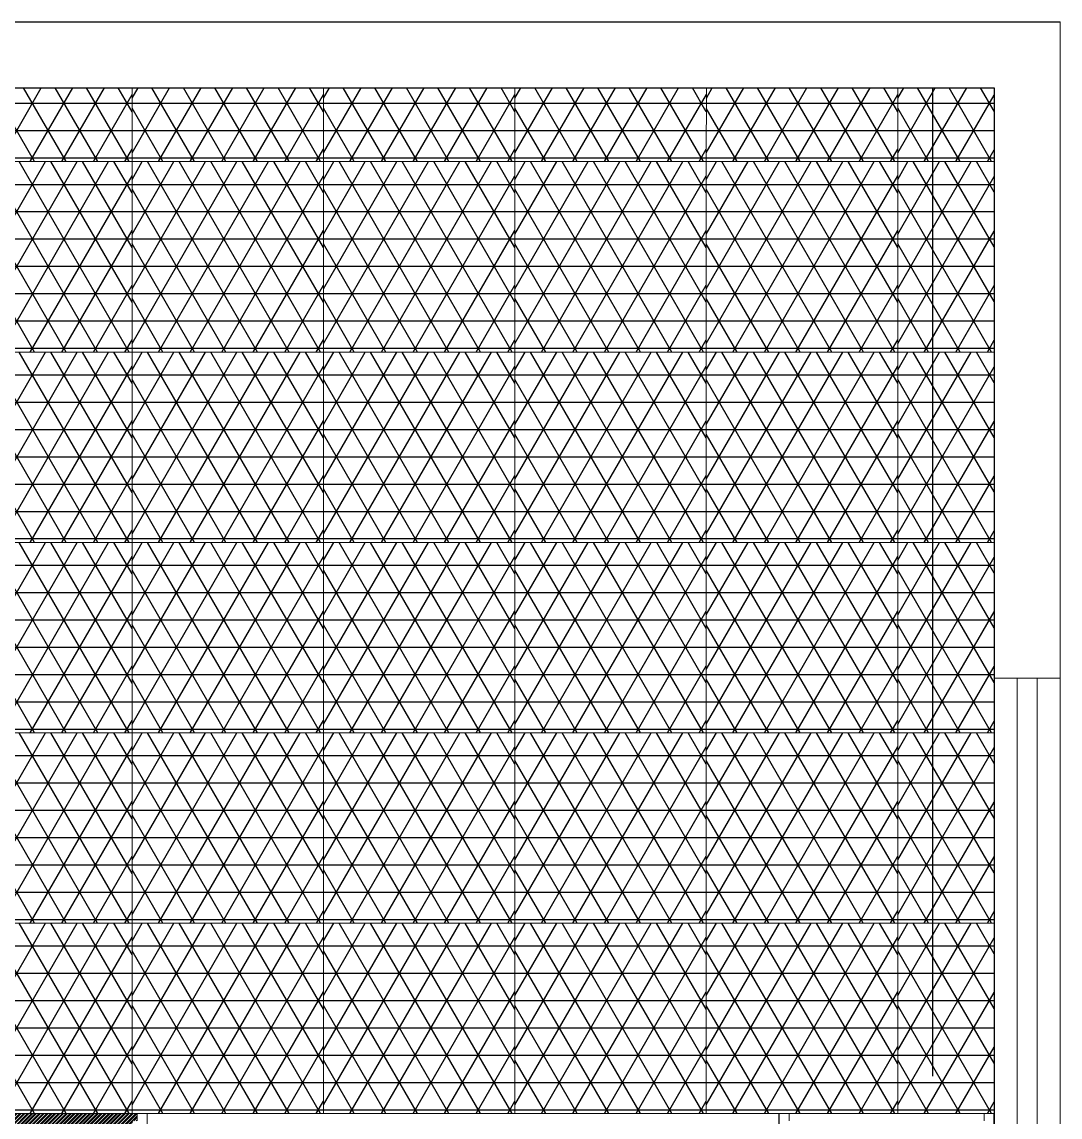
# Model space of a CAD drawing. Header units: millimetres. Extents: x 86441 to 190201, y 16532 to 98188.
# Drawn here: x 164845 to 168464, y 71705 to 75523 of the extents above; entities that cross this region are included whole.
import ezdxf

# ---------------------------------------------------------------- set-up
doc = ezdxf.new("R2010")
doc.units = ezdxf.units.MM
doc.header["$LTSCALE"] = 0.1
doc.layers.add('WINDOW', color=5, linetype='Continuous', lineweight=0)

msp = doc.modelspace()

# ---------------------------------------------------------------- hatches: boundary and pattern name
at = {"true_color": 0x004a5e, "transparency": 33554636}
h = msp.add_hatch(dxfattribs=at)
h.set_pattern_fill('NET3', color=138, scale=30)
h.set_pattern_definition([(0, (52916.28, 62285.275), (0, 95.25), []), (60, (52916.28, 62285.275), (-82.48892, 47.625), []), (120, (52916.28, 62285.275), (-82.48892, -47.625), [])])
h.paths.add_polyline_path([(165228.8, 75293), (164561.5, 75293), (164561.2, 75035.8), (165228.6, 75035.8)])
h = msp.add_hatch(dxfattribs=at)
h.set_pattern_fill('NET3', color=138, scale=30)
h.set_pattern_definition([(0, (53583.59, 62285.275), (0, 95.25), []), (60, (53583.59, 62285.275), (-82.48892, 47.625), []), (120, (53583.59, 62285.275), (-82.48892, -47.625), [])])
h.paths.add_polyline_path([(165896.1, 75293), (165228.8, 75293), (165228.6, 75035.8), (165895.9, 75035.8)])
h = msp.add_hatch(dxfattribs=at)
h.set_pattern_fill('NET3', color=138, scale=30)
h.set_pattern_definition([(0, (54250.89, 62285.275), (0, 95.25), []), (60, (54250.89, 62285.275), (-82.48892, 47.625), []), (120, (54250.89, 62285.275), (-82.48892, -47.625), [])])
h.paths.add_polyline_path([(166563.4, 75293), (165896.1, 75293), (165895.9, 75035.8), (166563.2, 75035.8)])
h = msp.add_hatch(dxfattribs=at)
h.set_pattern_fill('NET3', color=138, scale=30)
h.set_pattern_definition([(0, (54918.2, 62285.275), (0, 95.25), []), (60, (54918.2, 62285.275), (-82.48892, 47.625), []), (120, (54918.2, 62285.275), (-82.48892, -47.625), [])])
h.paths.add_polyline_path([(167230.7, 75293), (166563.4, 75293), (166563.2, 75035.8), (167230.5, 75035.8)])
h = msp.add_hatch(dxfattribs=at)
h.set_pattern_fill('NET3', color=138, scale=30)
h.set_pattern_definition([(0, (55585.51, 62285.275), (0, 95.25), []), (60, (55585.51, 62285.275), (-82.48892, 47.625), []), (120, (55585.51, 62285.275), (-82.48892, -47.625), [])])
h.paths.add_polyline_path([(167898, 75293), (167230.7, 75293), (167230.5, 75035.8), (167897.8, 75035.8)])
h = msp.add_hatch(dxfattribs=at)
h.set_pattern_fill('NET3', color=138, scale=30)
h.set_pattern_definition([(0, (56252.82, 62285.275), (0, 95.25), []), (60, (56252.82, 62285.275), (-82.48892, 47.625), []), (120, (56252.82, 62285.275), (-82.48892, -47.625), [])])
h.paths.add_polyline_path([(168234, 75293), (167898, 75293), (167897.8, 75035.8), (168233.8, 75035.8)])
at = {"true_color": 0x004a5e, "transparency": 33554534}
h = msp.add_hatch(dxfattribs=at)
h.set_pattern_fill('NET3', color=138, scale=30)
h.set_pattern_definition([(0, (52916.28, 61621.63), (0, 95.25), []), (60, (52916.28, 61621.63), (-82.48892, 47.625), []), (120, (52916.28, 61621.63), (-82.48892, -47.625), [])])
h.paths.add_polyline_path([(165228.6, 75035.8), (164561.2, 75035.8), (164561.2, 74372.2), (165228.6, 74372.2)])
h = msp.add_hatch(dxfattribs=at)
h.set_pattern_fill('NET3', color=138, scale=30)
h.set_pattern_definition([(0, (53583.59, 61621.63), (0, 95.25), []), (60, (53583.59, 61621.63), (-82.48892, 47.625), []), (120, (53583.59, 61621.63), (-82.48892, -47.625), [])])
h.paths.add_polyline_path([(165895.9, 75035.8), (165228.6, 75035.8), (165228.6, 74372.2), (165895.9, 74372.2)])
h = msp.add_hatch(dxfattribs=at)
h.set_pattern_fill('NET3', color=138, scale=30)
h.set_pattern_definition([(0, (54250.89, 61621.63), (0, 95.25), []), (60, (54250.89, 61621.63), (-82.48892, 47.625), []), (120, (54250.89, 61621.63), (-82.48892, -47.625), [])])
h.paths.add_polyline_path([(166563.2, 75035.8), (165895.9, 75035.8), (165895.9, 74372.2), (166563.2, 74372.2)])
h = msp.add_hatch(dxfattribs=at)
h.set_pattern_fill('NET3', color=138, scale=30)
h.set_pattern_definition([(0, (54918.2, 61621.63), (0, 95.25), []), (60, (54918.2, 61621.63), (-82.48892, 47.625), []), (120, (54918.2, 61621.63), (-82.48892, -47.625), [])])
h.paths.add_polyline_path([(167230.5, 75035.8), (166563.2, 75035.8), (166563.2, 74372.2), (167230.5, 74372.2)])
h = msp.add_hatch(dxfattribs=at)
h.set_pattern_fill('NET3', color=138, scale=30)
h.set_pattern_definition([(0, (55585.51, 61621.63), (0, 95.25), []), (60, (55585.51, 61621.63), (-82.48892, 47.625), []), (120, (55585.51, 61621.63), (-82.48892, -47.625), [])])
h.paths.add_polyline_path([(167897.8, 75035.8), (167230.5, 75035.8), (167230.5, 74372.2), (167897.8, 74372.2)])
h = msp.add_hatch(dxfattribs=at)
h.set_pattern_fill('NET3', color=138, scale=30)
h.set_pattern_definition([(0, (56252.82, 61621.63), (0, 95.25), []), (60, (56252.82, 61621.63), (-82.48892, 47.625), []), (120, (56252.82, 61621.63), (-82.48892, -47.625), [])])
h.paths.add_polyline_path([(168233.9, 75035.8), (167897.8, 75035.8), (167897.8, 74372.2), (168233.9, 74372.2)])
at = {"true_color": 0x004a5e, "transparency": 33554636}
h = msp.add_hatch(dxfattribs=at)
h.set_pattern_fill('NET3', color=138, scale=30)
h.set_pattern_definition([(0, (52916.28, 60957.99), (0, 95.25), []), (60, (52916.28, 60957.99), (-82.48892, 47.625), []), (120, (52916.28, 60957.99), (-82.48892, -47.625), [])])
h.paths.add_polyline_path([(165228.6, 74372.2), (164561.2, 74372.2), (164561.2, 73708.5), (165228.6, 73708.5)])
h = msp.add_hatch(dxfattribs=at)
h.set_pattern_fill('NET3', color=138, scale=30)
h.set_pattern_definition([(0, (53583.59, 60957.99), (0, 95.25), []), (60, (53583.59, 60957.99), (-82.48892, 47.625), []), (120, (53583.59, 60957.99), (-82.48892, -47.625), [])])
h.paths.add_polyline_path([(165895.9, 74372.2), (165228.6, 74372.2), (165228.6, 73708.5), (165895.9, 73708.5)])
h = msp.add_hatch(dxfattribs=at)
h.set_pattern_fill('NET3', color=138, scale=30)
h.set_pattern_definition([(0, (54250.89, 60957.99), (0, 95.25), []), (60, (54250.89, 60957.99), (-82.48892, 47.625), []), (120, (54250.89, 60957.99), (-82.48892, -47.625), [])])
h.paths.add_polyline_path([(166563.2, 74372.2), (165895.9, 74372.2), (165895.9, 73708.5), (166563.2, 73708.5)])
h = msp.add_hatch(dxfattribs=at)
h.set_pattern_fill('NET3', color=138, scale=30)
h.set_pattern_definition([(0, (54918.2, 60957.99), (0, 95.25), []), (60, (54918.2, 60957.99), (-82.48892, 47.625), []), (120, (54918.2, 60957.99), (-82.48892, -47.625), [])])
h.paths.add_polyline_path([(167230.5, 74372.2), (166563.2, 74372.2), (166563.2, 73708.5), (167230.5, 73708.5)])
h = msp.add_hatch(dxfattribs=at)
h.set_pattern_fill('NET3', color=138, scale=30)
h.set_pattern_definition([(0, (55585.51, 60957.99), (0, 95.25), []), (60, (55585.51, 60957.99), (-82.48892, 47.625), []), (120, (55585.51, 60957.99), (-82.48892, -47.625), [])])
h.paths.add_polyline_path([(167897.8, 74372.2), (167230.5, 74372.2), (167230.5, 73708.5), (167897.8, 73708.5)])
h = msp.add_hatch(dxfattribs=at)
h.set_pattern_fill('NET3', color=138, scale=30)
h.set_pattern_definition([(0, (56252.82, 60957.99), (0, 95.25), []), (60, (56252.82, 60957.99), (-82.48892, 47.625), []), (120, (56252.82, 60957.99), (-82.48892, -47.625), [])])
h.paths.add_polyline_path([(168233.9, 74372.2), (167897.8, 74372.2), (167897.8, 73708.5), (168233.9, 73708.5)])
at = {"true_color": 0x004a5e, "transparency": 33554534}
h = msp.add_hatch(dxfattribs=at)
h.set_pattern_fill('NET3', color=138, scale=30)
h.set_pattern_definition([(0, (52916.28, 60294.34), (0, 95.25), []), (60, (52916.28, 60294.34), (-82.48892, 47.625), []), (120, (52916.28, 60294.34), (-82.48892, -47.625), [])])
h.paths.add_polyline_path([(165228.6, 73708.5), (164561.2, 73708.5), (164561.2, 73044.9), (165228.6, 73044.9)])
h = msp.add_hatch(dxfattribs=at)
h.set_pattern_fill('NET3', color=138, scale=30)
h.set_pattern_definition([(0, (53583.59, 60294.34), (0, 95.25), []), (60, (53583.59, 60294.34), (-82.48892, 47.625), []), (120, (53583.59, 60294.34), (-82.48892, -47.625), [])])
h.paths.add_polyline_path([(165895.9, 73708.5), (165228.6, 73708.5), (165228.6, 73044.9), (165895.9, 73044.9)])
h = msp.add_hatch(dxfattribs=at)
h.set_pattern_fill('NET3', color=138, scale=30)
h.set_pattern_definition([(0, (54250.89, 60294.34), (0, 95.25), []), (60, (54250.89, 60294.34), (-82.48892, 47.625), []), (120, (54250.89, 60294.34), (-82.48892, -47.625), [])])
h.paths.add_polyline_path([(166563.2, 73708.5), (165895.9, 73708.5), (165895.9, 73044.9), (166563.2, 73044.9)])
h = msp.add_hatch(dxfattribs=at)
h.set_pattern_fill('NET3', color=138, scale=30)
h.set_pattern_definition([(0, (54918.2, 60294.34), (0, 95.25), []), (60, (54918.2, 60294.34), (-82.48892, 47.625), []), (120, (54918.2, 60294.34), (-82.48892, -47.625), [])])
h.paths.add_polyline_path([(167230.5, 73708.5), (166563.2, 73708.5), (166563.2, 73044.9), (167230.5, 73044.9)])
h = msp.add_hatch(dxfattribs=at)
h.set_pattern_fill('NET3', color=138, scale=30)
h.set_pattern_definition([(0, (55585.51, 60294.34), (0, 95.25), []), (60, (55585.51, 60294.34), (-82.48892, 47.625), []), (120, (55585.51, 60294.34), (-82.48892, -47.625), [])])
h.paths.add_polyline_path([(167897.8, 73708.5), (167230.5, 73708.5), (167230.5, 73044.9), (167897.8, 73044.9)])
at = {"true_color": 0x004a5e, "transparency": 33554636}
h = msp.add_hatch(dxfattribs=at)
h.set_pattern_fill('NET3', color=138, scale=30)
h.set_pattern_definition([(0, (56252.82, 60294.34), (0, 95.25), []), (60, (56252.82, 60294.34), (-82.48892, 47.625), []), (120, (56252.82, 60294.34), (-82.48892, -47.625), [])])
h.paths.add_polyline_path([(168233.9, 73708.5), (167897.8, 73708.5), (167897.8, 73044.9), (168233.9, 73044.9)])
h = msp.add_hatch(dxfattribs=at)
h.set_pattern_fill('NET3', color=138, scale=30)
h.set_pattern_definition([(0, (52916.28, 59630.7), (0, 95.25), []), (60, (52916.28, 59630.7), (-82.48892, 47.625), []), (120, (52916.28, 59630.7), (-82.48892, -47.625), [])])
h.paths.add_polyline_path([(165228.6, 73044.9), (164561.2, 73044.9), (164561.2, 72381.3), (165228.6, 72381.3)])
h = msp.add_hatch(dxfattribs=at)
h.set_pattern_fill('NET3', color=138, scale=30)
h.set_pattern_definition([(0, (53583.59, 59630.7), (0, 95.25), []), (60, (53583.59, 59630.7), (-82.48892, 47.625), []), (120, (53583.59, 59630.7), (-82.48892, -47.625), [])])
h.paths.add_polyline_path([(165895.9, 73044.9), (165228.6, 73044.9), (165228.6, 72381.3), (165895.9, 72381.3)])
h = msp.add_hatch(dxfattribs=at)
h.set_pattern_fill('NET3', color=138, scale=30)
h.set_pattern_definition([(0, (54250.89, 59630.7), (0, 95.25), []), (60, (54250.89, 59630.7), (-82.48892, 47.625), []), (120, (54250.89, 59630.7), (-82.48892, -47.625), [])])
h.paths.add_polyline_path([(166563.2, 73044.9), (165895.9, 73044.9), (165895.9, 72381.3), (166563.2, 72381.3)])
h = msp.add_hatch(dxfattribs=at)
h.set_pattern_fill('NET3', color=138, scale=30)
h.set_pattern_definition([(0, (54918.2, 59630.7), (0, 95.25), []), (60, (54918.2, 59630.7), (-82.48892, 47.625), []), (120, (54918.2, 59630.7), (-82.48892, -47.625), [])])
h.paths.add_polyline_path([(167230.5, 73044.9), (166563.2, 73044.9), (166563.2, 72381.3), (167230.5, 72381.3)])
h = msp.add_hatch(dxfattribs=at)
h.set_pattern_fill('NET3', color=138, scale=30)
h.set_pattern_definition([(0, (55585.51, 59630.7), (0, 95.25), []), (60, (55585.51, 59630.7), (-82.48892, 47.625), []), (120, (55585.51, 59630.7), (-82.48892, -47.625), [])])
h.paths.add_polyline_path([(167897.8, 73044.9), (167230.5, 73044.9), (167230.5, 72381.3), (167897.8, 72381.3)])
h = msp.add_hatch(dxfattribs=at)
h.set_pattern_fill('NET3', color=138, scale=30)
h.set_pattern_definition([(0, (56252.82, 59630.7), (0, 95.25), []), (60, (56252.82, 59630.7), (-82.48892, 47.625), []), (120, (56252.82, 59630.7), (-82.48892, -47.625), [])])
h.paths.add_polyline_path([(168233.9, 73044.9), (167897.8, 73044.9), (167897.8, 72381.3), (168233.9, 72381.3)])
at = {"true_color": 0x004a5e, "transparency": 33554534}
h = msp.add_hatch(dxfattribs=at)
h.set_pattern_fill('NET3', color=138, scale=30)
h.set_pattern_definition([(0, (52916.28, 58967.06), (0, 95.25), []), (60, (52916.28, 58967.06), (-82.48892, 47.625), []), (120, (52916.28, 58967.06), (-82.48892, -47.625), [])])
h.paths.add_polyline_path([(165228.6, 72381.3), (164561.2, 72381.3), (164561.2, 71717.6), (165228.6, 71717.6)])
h = msp.add_hatch(dxfattribs=at)
h.set_pattern_fill('NET3', color=138, scale=30)
h.set_pattern_definition([(0, (53583.59, 58967.06), (0, 95.25), []), (60, (53583.59, 58967.06), (-82.48892, 47.625), []), (120, (53583.59, 58967.06), (-82.48892, -47.625), [])])
h.paths.add_polyline_path([(165895.9, 72381.3), (165228.6, 72381.3), (165228.6, 71717.6), (165895.9, 71717.6)])
h = msp.add_hatch(dxfattribs=at)
h.set_pattern_fill('NET3', color=138, scale=30)
h.set_pattern_definition([(0, (54250.89, 58967.06), (0, 95.25), []), (60, (54250.89, 58967.06), (-82.48892, 47.625), []), (120, (54250.89, 58967.06), (-82.48892, -47.625), [])])
h.paths.add_polyline_path([(166563.2, 72381.3), (165895.9, 72381.3), (165895.9, 71717.6), (166563.2, 71717.6)])
h = msp.add_hatch(dxfattribs=at)
h.set_pattern_fill('NET3', color=138, scale=30)
h.set_pattern_definition([(0, (54918.2, 58967.06), (0, 95.25), []), (60, (54918.2, 58967.06), (-82.48892, 47.625), []), (120, (54918.2, 58967.06), (-82.48892, -47.625), [])])
h.paths.add_polyline_path([(167230.5, 72381.3), (166563.2, 72381.3), (166563.2, 71717.6), (167230.5, 71717.6)])
at = {"true_color": 0x004a5e, "transparency": 33554636}
h = msp.add_hatch(dxfattribs=at)
h.set_pattern_fill('NET3', color=138, scale=30)
h.set_pattern_definition([(0, (55585.51, 58967.06), (0, 95.25), []), (60, (55585.51, 58967.06), (-82.48892, 47.625), []), (120, (55585.51, 58967.06), (-82.48892, -47.625), [])])
h.paths.add_polyline_path([(167897.8, 72381.3), (167230.5, 72381.3), (167230.5, 71717.6), (167897.8, 71717.6)])
h = msp.add_hatch(dxfattribs=at)
h.set_pattern_fill('NET3', color=138, scale=30)
h.set_pattern_definition([(0, (56252.82, 58967.06), (0, 95.25), []), (60, (56252.82, 58967.06), (-82.48892, 47.625), []), (120, (56252.82, 58967.06), (-82.48892, -47.625), [])])
h.paths.add_polyline_path([(168233.9, 72381.3), (167897.8, 72381.3), (167897.8, 71717.6), (168233.9, 71717.6)])
at = {"true_color": 0x939598, "transparency": 33554687}
h = msp.add_hatch(dxfattribs=at)
h.set_pattern_fill('ANSI32', color=252)
h.set_pattern_definition([(45, (57119.066, 38086.316), (-6.7351921, 6.7351921), []), (45, (57123.556, 38086.316), (-6.7351921, 6.7351921), [])])
h.paths.add_polyline_path([(165281.9, 71642.6), (165246.9, 71642.6), (165246.9, 71667.6), (165231.9, 71667.6), (165231.9, 71692.6), (165246.9, 71692.6), (165246.9, 71717.6), (165228.6, 71717.6), (164566.9, 71717.6), (164566.9, 71692.6), (164581.9, 71692.6), (164581.9, 71667.6), (164566.9, 71667.6), (164566.9, 71642.6), (164531.9, 71642.6), (163818.9, 71642.6), (163516.9, 71642.6), (163516.9, 70050), (164681.9, 70050), (164681.9, 69748), (163516.9, 69748), (163516.9, 69503), (163516.9, 68748), (163516.9, 68648), (163516.9, 67104), (163818.9, 67104), (164566.9, 67104), (164566.9, 67079), (164581.9, 67079), (164581.9, 67049), (165228.6, 67049), (165231.9, 67049), (165231.9, 67079), (165246.9, 67079), (165246.9, 67104), (165281.9, 67104)])

# ---------------------------------------------------------------- linework, layer by layer
at = {"color": 18, "lineweight": 5, "true_color": 0x000000, "transparency": 33554687}
for p, q in [((163818.9, 75523), (168233.9, 75523)), ((168233.9, 75523), (168463.9, 75523)), ((168463.9, 75523), (168463.9, 66618)), ((168233.9, 75293), (163818.9, 75293)), ((168233.9, 71793), (168233.9, 75293))]:
    msp.add_line(p, q, dxfattribs=at)
at = {"color": 18, "true_color": 0x000000, "transparency": 33554687}
for p, q in [((163818.9, 75523), (168463.9, 75523)), ((163818.9, 75293), (168234, 75293)), ((168234, 75293), (168234, 66388))]:
    msp.add_line(p, q, dxfattribs=at)
at = {"color": 18, "lineweight": 0, "true_color": 0x000000, "transparency": 33554687}
msp.add_line((168463.9, 75523), (168463.9, 66618), dxfattribs=at)
at = {"transparency": 33554687}
for p, q in [((163818.9, 75293), (168233.9, 75293)), ((167483.9, 71717.6), (167483.9, 71642.6)), ((168233.9, 71642.6), (168233.9, 71717.6))]:
    msp.add_line(p, q, dxfattribs=at)
at = {"color": 37, "lineweight": 0, "true_color": 0x725934, "transparency": 33554687}
for p, q in [((163893.9, 75293), (168233.9, 75293)), ((168233.9, 75293), (168233.9, 72893)), ((168233.9, 74093), (168233.9, 75293)), ((168233.9, 72893), (168233.9, 71717.6))]:
    msp.add_line(p, q, dxfattribs=at)
at = {"color": 7, "lineweight": 5, "true_color": 0xffffff, "transparency": 33554687}
for p, q in [((166293.9, 75293), (166293.9, 75293)), ((165246.9, 71717.6), (165246.9, 71717.6)), ((165281.9, 71717.6), (165246.9, 71717.6)), ((167518.9, 71717.6), (165281.9, 71717.6)), ((167483.9, 71717.6), (167518.9, 71717.6)), ((168233.9, 71717.6), (168198.9, 71717.6)), ((168233.9, 71717.6), (168198.9, 71717.6))]:
    msp.add_line(p, q, dxfattribs=at)
at = {"color": 251, "true_color": 0x696969, "transparency": 33554687}
msp.add_line((168018.9, 75293), (168018.9, 71848), dxfattribs=at)
at = {"color": 25, "lineweight": 0, "transparency": 33554687}
for p, q in [((165246.9, 71717.6), (165246.9, 71692.6)), ((165281.9, 71717.6), (165246.9, 71717.6)), ((165281.9, 71717.6), (165281.9, 71642.6)), ((165281.9, 71717.6), (165281.9, 71642.6)), ((165281.9, 71717.6), (165281.9, 71642.6)), ((167483.9, 71642.6), (167483.9, 71717.6)), ((167483.9, 71717.6), (167518.9, 71717.6)), ((167518.9, 71717.6), (167518.9, 71692.6)), ((168198.9, 71717.6), (168198.9, 71692.6)), ((168198.9, 71717.6), (168233.9, 71717.6))]:
    msp.add_line(p, q, dxfattribs=at)
at = {"color": 25, "lineweight": 9, "transparency": 33554687}
for p, q in [((165281.9, 71717.6), (165281.9, 67029)), ((165281.9, 71717.6), (167483.9, 71717.6)), ((167518.9, 71717.6), (168198.9, 71717.6))]:
    msp.add_line(p, q, dxfattribs=at)
at = {"color": 18, "lineweight": 0, "true_color": 0x000000, "transparency": 33554687}
for points in [[(164561.2, 75035.8), (165228.6, 75035.8), (165228.8, 75293), (164561.5, 75293)], [(165228.6, 75035.8), (165895.9, 75035.8), (165896.1, 75293), (165228.8, 75293)], [(165895.9, 75035.8), (166563.2, 75035.8), (166563.4, 75293), (165896.1, 75293)], [(166563.2, 75035.8), (167230.5, 75035.8), (167230.7, 75293), (166563.4, 75293)], [(167230.5, 75035.8), (167897.8, 75035.8), (167898, 75293), (167230.7, 75293)], [(167897.8, 75035.8), (168233.8, 75035.8), (168234, 75293), (167898, 75293)], [(164561.2, 74372.2), (165228.6, 74372.2), (165228.6, 75035.8), (164561.2, 75035.8)], [(165228.6, 74372.2), (165895.9, 74372.2), (165895.9, 75035.8), (165228.6, 75035.8)], [(165895.9, 74372.2), (166563.2, 74372.2), (166563.2, 75035.8), (165895.9, 75035.8)], [(166563.2, 74372.2), (167230.5, 74372.2), (167230.5, 75035.8), (166563.2, 75035.8)], [(167230.5, 74372.2), (167897.8, 74372.2), (167897.8, 75035.8), (167230.5, 75035.8)], [(167897.8, 74372.2), (168233.9, 74372.2), (168233.9, 75035.8), (167897.8, 75035.8)], [(164561.2, 73708.5), (165228.6, 73708.5), (165228.6, 74372.2), (164561.2, 74372.2)], [(165228.6, 73708.5), (165895.9, 73708.5), (165895.9, 74372.2), (165228.6, 74372.2)], [(165895.9, 73708.5), (166563.2, 73708.5), (166563.2, 74372.2), (165895.9, 74372.2)], [(166563.2, 73708.5), (167230.5, 73708.5), (167230.5, 74372.2), (166563.2, 74372.2)], [(167230.5, 73708.5), (167897.8, 73708.5), (167897.8, 74372.2), (167230.5, 74372.2)], [(167897.8, 73708.5), (168233.9, 73708.5), (168233.9, 74372.2), (167897.8, 74372.2)], [(164561.2, 73044.9), (165228.6, 73044.9), (165228.6, 73708.5), (164561.2, 73708.5)], [(165228.6, 73044.9), (165895.9, 73044.9), (165895.9, 73708.5), (165228.6, 73708.5)], [(165895.9, 73044.9), (166563.2, 73044.9), (166563.2, 73708.5), (165895.9, 73708.5)], [(166563.2, 73044.9), (167230.5, 73044.9), (167230.5, 73708.5), (166563.2, 73708.5)], [(167230.5, 73044.9), (167897.8, 73044.9), (167897.8, 73708.5), (167230.5, 73708.5)], [(167897.8, 73044.9), (168233.9, 73044.9), (168233.9, 73708.5), (167897.8, 73708.5)], [(164561.2, 72381.3), (165228.6, 72381.3), (165228.6, 73044.9), (164561.2, 73044.9)], [(165228.6, 72381.3), (165895.9, 72381.3), (165895.9, 73044.9), (165228.6, 73044.9)], [(165895.9, 72381.3), (166563.2, 72381.3), (166563.2, 73044.9), (165895.9, 73044.9)], [(166563.2, 72381.3), (167230.5, 72381.3), (167230.5, 73044.9), (166563.2, 73044.9)], [(167230.5, 72381.3), (167897.8, 72381.3), (167897.8, 73044.9), (167230.5, 73044.9)], [(164561.2, 71717.6), (165228.6, 71717.6), (165228.6, 72381.3), (164561.2, 72381.3)], [(165228.6, 71717.6), (165895.9, 71717.6), (165895.9, 72381.3), (165228.6, 72381.3)], [(165895.9, 71717.6), (166563.2, 71717.6), (166563.2, 72381.3), (165895.9, 72381.3)], [(166563.2, 71717.6), (167230.5, 71717.6), (167230.5, 72381.3), (166563.2, 72381.3)], [(167230.5, 71717.6), (167897.8, 71717.6), (167897.8, 72381.3), (167230.5, 72381.3)]]:
    msp.add_lwpolyline(points, close=True, dxfattribs=at)
at = {"color": 18, "lineweight": 9, "true_color": 0x000000, "transparency": 33554687}
for points in [[(167897.8, 72381.3), (168233.9, 72381.3), (168233.9, 73044.9), (167897.8, 73044.9)], [(167897.8, 71717.6), (168233.9, 71717.6), (168233.9, 72381.3), (167897.8, 72381.3)]]:
    msp.add_lwpolyline(points, close=True, dxfattribs=at)
at = {"layer": 'WINDOW', "transparency": 33554687}
for p, q in [((168233.9, 73235), (168463.9, 73235)), ((168313.9, 73235), (168313.9, 70346)), ((168383.9, 73235), (168383.9, 70346))]:
    msp.add_line(p, q, dxfattribs=at)

doc.saveas('drawing.dxf')
